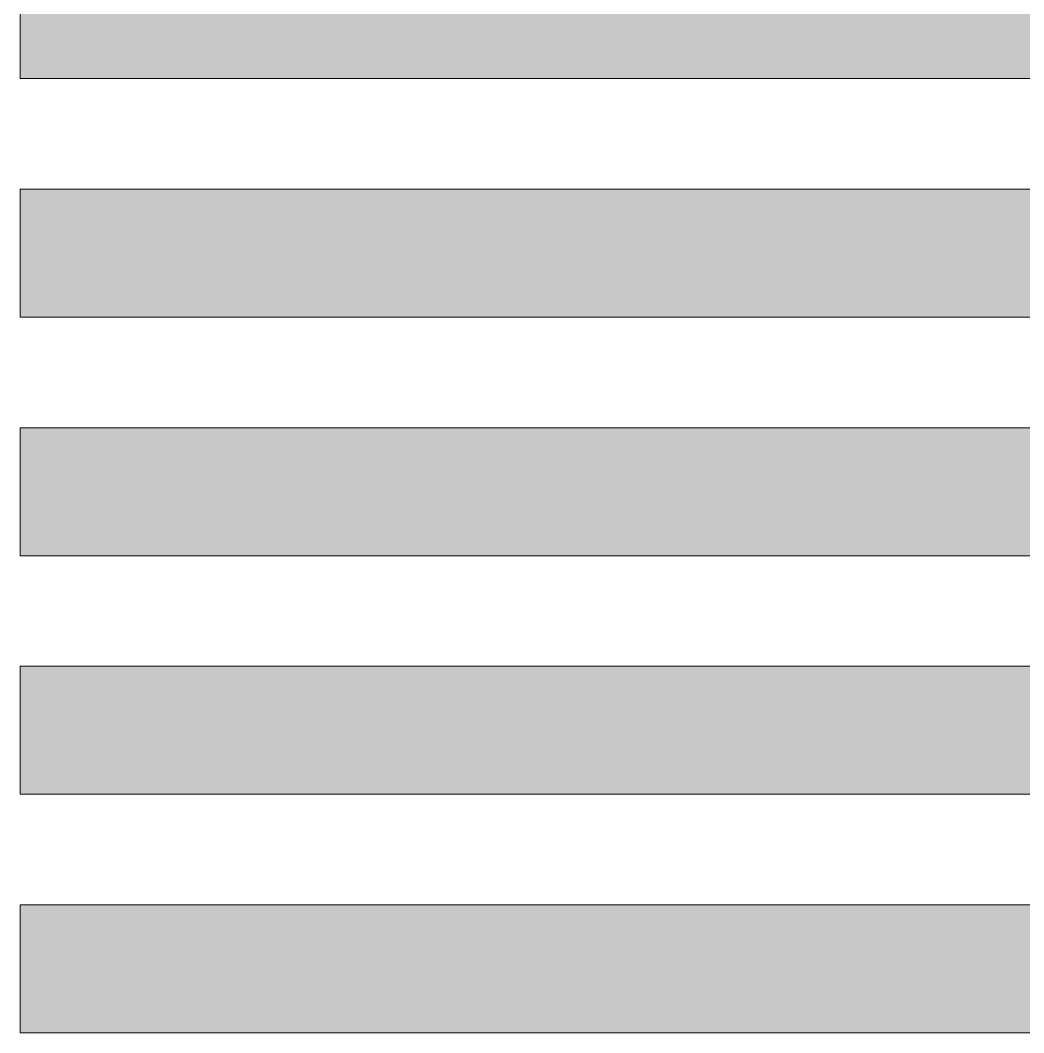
# Model space of a CAD drawing. Header units: inches. Extents: x 82 to 998, y -953 to -127.
# Drawn here: x 82.4 to 266.9, y -725.9 to -539.9 of the extents above; entities that cross this region are included whole.
import ezdxf

# ---------------------------------------------------------------- set-up
doc = ezdxf.new("R2010")
doc.units = ezdxf.units.IN
doc.header["$MEASUREMENT"] = 0
doc.layers.add('Layer 1', color=7, linetype='Continuous')

# ---------------------------------------------------------------- blocks, each defined once
blk = doc.blocks.new('block 5')
at = {"layer": 'Layer 1', "true_color": 0x2b568d}
h = blk.add_hatch(color=167, dxfattribs=at)
h.dxf.hatch_style = 2
edge = h.paths.add_edge_path()
edge.add_spline(control_points=[(339.83, -549.21), (338.44, -547.12), (337.69, -544.66), (337.69, -542.11), (337.69, -542.11), (337.69, -540.76), (337.69, -540.76), (337.69, -540.76), (337.69, -527.14), (337.69, -527.14), (337.69, -527.14), (82.42, -527.14), (82.42, -527.14), (82.42, -527.14), (82.42, -550.65), (82.42, -550.65), (82.42, -550.65), (339.2, -550.65), (339.2, -550.65), (339.41, -550.12), (339.62, -549.63), (339.83, -549.21)], knot_values=[0, 0, 0, 0, 1, 1, 1, 2, 2, 2, 3, 3, 3, 4, 4, 4, 5, 5, 5, 6, 6, 6, 7, 7, 7, 7], degree=3, periodic=1)
h = blk.add_hatch(color=167, dxfattribs=at)
h.dxf.hatch_style = 2
h.paths.add_polyline_path([(337.69, -570.97), (82.42, -570.97), (82.42, -594.48), (337.69, -594.48)])
h = blk.add_hatch(color=167, dxfattribs=at)
h.dxf.hatch_style = 2
h.paths.add_polyline_path([(337.69, -614.79), (82.42, -614.79), (82.42, -638.3), (337.69, -638.3)])
h = blk.add_hatch(color=167, dxfattribs=at)
h.dxf.hatch_style = 2
h.paths.add_polyline_path([(337.69, -658.61), (82.42, -658.61), (82.42, -682.12), (337.69, -682.12)])
h = blk.add_hatch(color=167, dxfattribs=at)
h.dxf.hatch_style = 2
edge = h.paths.add_edge_path()
edge.add_spline(control_points=[(337.69, -710.42), (337.69, -709.23), (337.83, -708.06), (338.12, -706.94), (337.84, -705.7), (337.69, -704.32), (337.69, -702.77), (337.69, -702.77), (337.69, -702.44), (337.69, -702.44), (337.69, -702.44), (82.42, -702.44), (82.42, -702.44), (82.42, -702.44), (82.42, -725.95), (82.42, -725.95), (82.42, -725.95), (337.69, -725.95), (337.69, -725.95), (337.69, -725.95), (337.69, -710.42), (337.69, -710.42)], knot_values=[0, 0, 0, 0, 1, 1, 1, 2, 2, 2, 3, 3, 3, 4, 4, 4, 5, 5, 5, 6, 6, 6, 7, 7, 7, 7], degree=3, periodic=1)
at = {"layer": 'Layer 1', "lineweight": 0}
for points in [[(337.69, -570.97), (82.42, -570.97), (82.42, -594.48), (337.69, -594.48), (337.69, -570.97)], [(337.69, -614.79), (82.42, -614.79), (82.42, -638.3), (337.69, -638.3), (337.69, -614.79)], [(337.69, -658.61), (82.42, -658.61), (82.42, -682.12), (337.69, -682.12), (337.69, -658.61)]]:
    blk.add_lwpolyline(points, dxfattribs=at)
for points in [[(339.83, -549.21), (338.44, -547.12), (337.69, -544.66), (337.69, -542.11), (337.69, -542.11), (337.69, -540.76), (337.69, -540.76), (337.69, -540.76), (337.69, -527.14), (337.69, -527.14), (337.69, -527.14), (82.42, -527.14), (82.42, -527.14), (82.42, -527.14), (82.42, -550.65), (82.42, -550.65), (82.42, -550.65), (339.2, -550.65), (339.2, -550.65), (339.41, -550.12), (339.62, -549.63), (339.83, -549.21)], [(337.69, -710.42), (337.69, -709.23), (337.83, -708.06), (338.12, -706.94), (337.84, -705.7), (337.69, -704.32), (337.69, -702.77), (337.69, -702.77), (337.69, -702.44), (337.69, -702.44), (337.69, -702.44), (82.42, -702.44), (82.42, -702.44), (82.42, -702.44), (82.42, -725.95), (82.42, -725.95), (82.42, -725.95), (337.69, -725.95), (337.69, -725.95), (337.69, -725.95), (337.69, -710.42), (337.69, -710.42)]]:
    blk.add_open_spline(points, degree=3, knots=[0, 0, 0, 0, 1, 1, 1, 2, 2, 2, 3, 3, 3, 4, 4, 4, 5, 5, 5, 6, 6, 6, 7, 7, 7, 7], dxfattribs=at)
blk = doc.blocks.new('block 2')
at = {"layer": 'Layer 1'}
blk.add_blockref('block 5', (0, 0), dxfattribs=at)

msp = doc.modelspace()

# ---------------------------------------------------------------- block references
at = {"layer": 'Layer 1'}
msp.add_blockref('block 2', (0, 0), dxfattribs=at)

doc.saveas('drawing.dxf')
